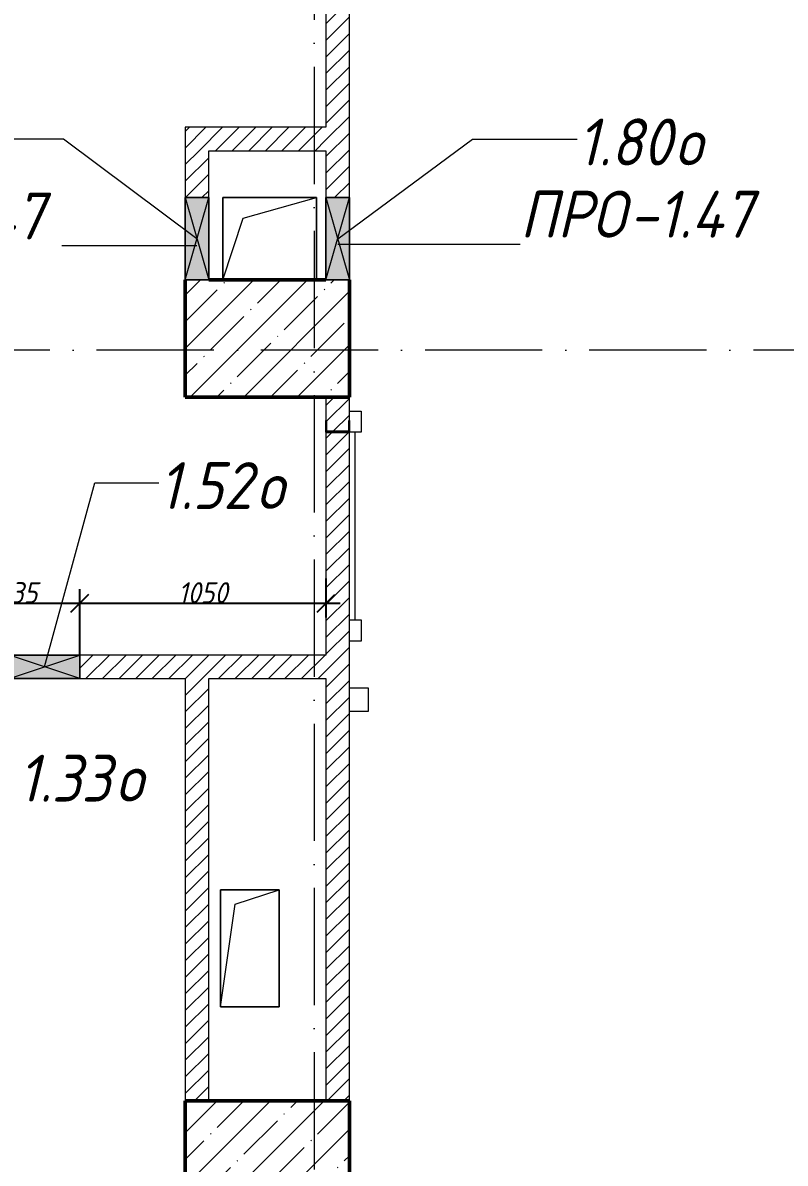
# Model space of a CAD drawing. Header units: millimetres. Extents: x -12989 to 629078, y -109036 to 555275.
# Drawn here: x 600871 to 604122, y 325507 to 330368 of the extents above; entities that cross this region are included whole.
import ezdxf

# ---------------------------------------------------------------- set-up
doc = ezdxf.new("R2010")
doc.units = ezdxf.units.MM
doc.linetypes.add('50_200_ШТРИХ_1Т_ш5_п1_п1_', pattern=[700, 500, -100, 0, -100])
for name, color, linetype, lineweight in [('A-____-____-DIMS', 7, 'Continuous', 9), ('A-DETL-GENF-OTLN', 7, 'Continuous', 9), ('A-DOOR-____-MCUT', 7, 'Continuous', 13), ('A-DOOR-____-OTLN', 7, 'Continuous', 9), ('A-FLOR-____-OTLN', 7, 'Continuous', 9), ('A-GENM-____-IDEN', 7, 'Continuous', 9), ('A-GENM-____-MCUT', 7, 'Continuous', 25), ('A-GENM-____-OTLN', 7, 'Continuous', 9), ('A-GENM-____-OTLN-1', 7, 'Continuous', 25), ('A-GLAZ-____-IDEN', 7, 'Continuous', 9), ('A-GLAZ-____-OTLN', 7, 'Continuous', 9), ('A-WALL-____-PATT-1', 7, 'Continuous', 9), ('A-WALL-FNSH-MCUT-1', 7, 'Continuous', 9), ('E-ELEC-EQPM-OTLN', 7, 'Continuous', 9), ('S-COLS-____-MCUT', 7, 'Continuous', 50), ('S-COLS-____-OTLN', 7, 'Continuous', 9), ('S-GRID-____-OTLN-1', 7, '50_200_ШТРИХ_1Т_ш5_п1_п1_', 9)]:
    doc.layers.add(name, color=color, linetype=linetype, lineweight=lineweight)
doc.styles.add('ISOCPEUR_I_11', font='isocpeui.ttf', dxfattribs={"width": 0.9, "height": 200})
doc.styles.add('ISOCPEUR_I_7', font='isocpeui.ttf', dxfattribs={"width": 0.9, "height": 90})
doc.dimstyles.new('ISO-1_8_0_9К_СРЕДНИЙ_Кладочные_2', dxfattribs={"dimscale": 304.8, "dimtxt": 89.638306, "dimasz": 0.246063, "dimexe": 0.19685, "dimexo": 0, "dimgap": 0, "dimtad": 1, "dimdec": 3, "dimrnd": 0.001, "dimdsep": 46, "dimtxsty": 'ISOCPEUR_I_7', "dimblk1": 'OBLIQUE', "dimblk2": 'OBLIQUE', "dimsah": 1, "dimcen": 0.09, "dimdle": 0.19685, "dimazin": 0, "dimtfac": 1, "dimtdec": 4, "dimtix": 1, "dimtmove": 1, "dimatfit": 3, "dimfxl": 1, "dimtvp": 1, "dimtolj": 1, "dimtzin": 0, "dimarcsym": 2})
pattern_1 = [(45, (513013.31, 265891.49), (-35.35534, 35.35534), [])]

# ---------------------------------------------------------------- blocks, each defined once
blk = doc.blocks.new('BSC_Колонна _Прямоугольная - 500х700-V147-АР1_План отверстий 1 этажа в осях 1-64_Ю-ЯЯ')
at = {"layer": 'S-COLS-____-OTLN'}
h = blk.add_hatch(dxfattribs=at)
h.set_pattern_fill('FP_159', color=256, style=0, pattern_type=2)
h.set_pattern_definition([(315, (-63131.04, 88900), (114.04925, 114.04925), []), (315, (-63131.04, 88785.95), (114.04925, 114.04925), [201.613, -40.323, 3.353, -36.97])])
h.paths.add_polyline_path([(-250, 250), (-250, -350), (250, -350), (250, 350), (-250, 350)], flags=0)
at = {"layer": 'S-COLS-____-MCUT'}
for p, q in [((250, 350), (-250, 350)), ((-250, 350), (-250, -350)), ((250, -250), (250, 250)), ((-250, -350), (250, -350))]:
    blk.add_line(p, q, dxfattribs=at)
blk = doc.blocks.new('BSC_Колонна _Прямоугольная - 500х700-V150-АР1_План отверстий 1 этажа в осях 1-64_Ю-ЯЯ')
at = {"layer": 'S-COLS-____-OTLN'}
h = blk.add_hatch(dxfattribs=at)
h.set_pattern_fill('FP_162', color=256, style=0, pattern_type=2)
h.set_pattern_definition([(315, (-59631.04, 88900), (114.04925, 114.04925), []), (315, (-59631.04, 88785.95), (114.04925, 114.04925), [201.613, -40.323, 3.353, -36.97])])
h.paths.add_polyline_path([(-250, 350), (-250, -350), (250, -350), (250, 350)], flags=0)
at = {"layer": 'S-COLS-____-MCUT'}
for p, q in [((250, 350), (-250, 350)), ((-250, 350), (-250, -350)), ((250, -350), (250, 350)), ((-250, -350), (250, -350))]:
    blk.add_line(p, q, dxfattribs=at)
blk = doc.blocks.new('DM_Штора_Противопожарная_Doormaster_EI-60 - ш_800 х в_800-30774236-АР1_План отверстий 1 этажа в осях 1-64_Ю-ЯЯ')
at = {"layer": 'A-DOOR-____-MCUT'}
for p, q in [((-365, -50), (-275, -50)), ((-365, -100), (-365, -50)), ((-275, -50), (-275, -100)), ((-275, -75), (525, -75)), ((525, -100), (525, -50)), ((575, -50), (615, -50)), ((615, -50), (615, -100)), ((-275, -100), (-365, -100)), ((615, -100), (525, -100))]:
    blk.add_line(p, q, dxfattribs=at)
at = {"layer": 'E-ELEC-EQPM-OTLN'}
for p, q in [((-665, -130), (-665, -50)), ((-665, -50), (-565, -50)), ((-565, -50), (-565, -130)), ((-565, -130), (-665, -130))]:
    blk.add_line(p, q, dxfattribs=at)
blk = doc.blocks.new('154_Фахверк_СКБ_Швеллер - Тип_100_4010_1-28088705-АР1_План отверстий 1 этажа в осях 1-64_Ю-ЯЯ')
at = {"layer": 'A-GENM-____-MCUT'}
for p, q in [((175, 50), (125, 50)), ((125, 50), (125, -50)), ((175, 47), (175, 50)), ((128, 47), (175, 47)), ((128, -47), (128, 47)), ((175, -47), (128, -47)), ((175, -50), (175, -47)), ((125, -50), (175, -50))]:
    blk.add_line(p, q, dxfattribs=at)
blk = doc.blocks.new('AR_Отверстие прямоугольное _в плите_ - AR_Отверстие прямоугольное _в плите_-V185-АР1_План отверстий 1 этажа в осях 1-64_Ю-ЯЯ')
at = {"layer": 'A-GENM-____-OTLN'}
for p, q in [((125, 250), (-125, 250)), ((-125, 250), (-125, -250)), ((-62.5, 187.5), (125, 250)), ((125, -250), (125, 250)), ((-125, -250), (-62.5, 187.5)), ((-125, -250), (125, -250))]:
    blk.add_line(p, q, dxfattribs=at)
blk = doc.blocks.new('AR_Отверстие прямоугольное _в плите_ - AR_Отверстие прямоугольное _в плите_-30552695-АР1_План отверстий 1 этажа в осях 1-64_Ю-ЯЯ')
at = {"layer": 'A-GENM-____-OTLN'}
for p, q in [((200, 175), (-200, 175)), ((-200, 175), (-200, -175)), ((-112.5, 87.5), (200, 175)), ((200, -175), (200, 175)), ((-200, -175), (-112.5, 87.5))]:
    blk.add_line(p, q, dxfattribs=at)
blk = doc.blocks.new('AR_Отверстие прямоугольное _в стене_ - AR_Отверстие прямоугольное _в стене__ОВ-36737073-АР1_План отверстий 1 этажа в осях 1-64_Ю-ЯЯ')
at = {"layer": 'A-GLAZ-____-OTLN'}
blk.add_hatch(color=256, dxfattribs=at).paths.add_polyline_path([(-175, -50), (175, -50), (175, 50), (-175, 50)], flags=0)
at = {"layer": 'A-DETL-GENF-OTLN'}
for p, q in [((-175, -50), (-175, 50)), ((-175, 50), (175, 50)), ((175, 50), (-175, -50)), ((-175, 50), (175, -50)), ((175, 50), (-175, 50)), ((-175, 50), (-175, -50)), ((175, 50), (175, -50)), ((175, -50), (175, 50)), ((175, -50), (-175, -50)), ((-175, -50), (175, -50))]:
    blk.add_line(p, q, dxfattribs=at)
blk = doc.blocks.new('AR_Отверстие прямоугольное _в стене__БезПР - AR_Отверстие прямоугольное _в стене__БезПР-36429167-АР1_План отверстий 1 этажа в осях 1-64_Ю-ЯЯ')
at = {"layer": 'A-GLAZ-____-OTLN'}
blk.add_hatch(color=256, dxfattribs=at).paths.add_polyline_path([(150, 50), (-150, 50), (-150, -50), (150, -50)], flags=0)
at = {"layer": 'A-DETL-GENF-OTLN'}
for p, q in [((-150, -50), (-150, 50)), ((-150, 50), (150, 50)), ((150, 50), (-150, -50)), ((-150, 50), (150, -50)), ((150, 50), (-150, 50)), ((-150, 50), (-150, -50)), ((150, 50), (150, -50)), ((150, -50), (150, 50)), ((150, -50), (-150, -50)), ((-150, -50), (150, -50))]:
    blk.add_line(p, q, dxfattribs=at)
blk = doc.blocks.new('_Oblique')
at = {"color": 0, "linetype": 'ByBlock', "lineweight": -2}
blk.add_line((-0.5, -0.5), (0.5, 0.5), dxfattribs=at)
blk = doc.blocks.new('*D5709')
at = {"layer": 'A-____-____-DIMS', "color": 0, "lineweight": -2, "transparency": 16777216}
for p, q in [((600578.3, 327672.5), (600578.3, 327953.3)), ((601113.3, 327672.5), (601113.3, 327953.3)), ((600518.3, 327893.3), (601173.3, 327893.3))]:
    blk.add_line(p, q, dxfattribs=at)
at = {"layer": 'Defpoints', "color": 0, "transparency": 16777216}
for p in [(601113.3, 327893.3), (600578.3, 327672.5), (601113.3, 327672.5)]:
    blk.add_point(p, dxfattribs=at)
at = {"layer": 'A-____-____-DIMS', "color": 0, "lineweight": -2, "transparency": 16777216, "xscale": 75, "yscale": 75, "zscale": 75, "rotation": 180}
blk.add_blockref('_Oblique', (600578.3, 327893.3), dxfattribs=at)
at = {"layer": 'A-____-____-DIMS', "color": 0, "lineweight": -2, "transparency": 16777216, "xscale": 75, "yscale": 75, "zscale": 75}
blk.add_blockref('_Oblique', (601113.3, 327893.3), dxfattribs=at)
at = {"layer": 'A-____-____-DIMS', "color": 0, "transparency": 16777216, "insert": (600845.8, 327938.3), "char_height": 90, "width": 409.578, "attachment_point": 5, "style": 'ISOCPEUR_I_7'}
blk.add_mtext('\\A1;535', dxfattribs=at)
blk = doc.blocks.new('*D5710')
at = {"layer": 'A-____-____-DIMS', "color": 0, "lineweight": -2, "transparency": 16777216}
for p, q in [((602163.3, 327999.4), (602163.3, 327833.3)), ((601113.3, 327672.5), (601113.3, 327953.3)), ((601053.3, 327893.3), (602223.3, 327893.3))]:
    blk.add_line(p, q, dxfattribs=at)
at = {"layer": 'Defpoints', "color": 0, "transparency": 16777216}
for p in [(602163.3, 327999.4), (602163.3, 327893.3), (601113.3, 327672.5)]:
    blk.add_point(p, dxfattribs=at)
at = {"layer": 'A-____-____-DIMS', "color": 0, "lineweight": -2, "transparency": 16777216, "xscale": 75, "yscale": 75, "zscale": 75, "rotation": 180}
blk.add_blockref('_Oblique', (601113.3, 327893.3), dxfattribs=at)
at = {"layer": 'A-____-____-DIMS', "color": 0, "lineweight": -2, "transparency": 16777216, "xscale": 75, "yscale": 75, "zscale": 75}
blk.add_blockref('_Oblique', (602163.3, 327893.3), dxfattribs=at)
at = {"layer": 'A-____-____-DIMS', "color": 0, "transparency": 16777216, "insert": (601638.3, 327938.3), "char_height": 90, "width": 504.733, "attachment_point": 5, "style": 'ISOCPEUR_I_7'}
blk.add_mtext('\\A1;1050', dxfattribs=at)

msp = doc.modelspace()

# ---------------------------------------------------------------- hatches: boundary and pattern name
at = {"layer": 'A-WALL-____-PATT-1'}
h = msp.add_hatch(dxfattribs=at)
h.set_pattern_fill('FP_5', color=256, style=0, pattern_type=2)
h.set_pattern_definition(pattern_1)
h.paths.add_polyline_path([(602163.3109, 329622.5335), (602263.3109, 329622.5335), (602263.3109, 332472.5335), (602163.3109, 332472.5335), (602163.3109, 329822.5335)], flags=0)
h = msp.add_hatch(dxfattribs=at)
h.set_pattern_fill('FP_5', color=256, style=0, pattern_type=2)
h.set_pattern_definition(pattern_1)
h.paths.add_polyline_path([(602163.3109, 329822.5335), (602163.3109, 329922.5335), (601563.3109, 329922.5335), (601563.3109, 329822.5335), (601663.3109, 329822.5335)], flags=0)
h = msp.add_hatch(dxfattribs=at)
h.set_pattern_fill('FP_5', color=256, style=0, pattern_type=2)
h.set_pattern_definition(pattern_1)
h.paths.add_polyline_path([(601563.3109, 329622.5335), (601663.3109, 329622.5335), (601663.3109, 329822.5335), (601563.3109, 329822.5335)], flags=0)
h = msp.add_hatch(dxfattribs=at)
h.set_pattern_fill('FP_5', color=256, style=0, pattern_type=2)
h.set_pattern_definition(pattern_1)
h.paths.add_polyline_path([(602163.3109, 325772.5335), (602263.3109, 325772.5335), (602263.3109, 328622.5335), (602163.3109, 328622.5335), (602163.3109, 326344.3197)], flags=0)
h.paths.add_polyline_path([(602249.9473, 328625.5335), (602260.3109, 328625.5335), (602260.3109, 328672.5335), (602263.3109, 328672.5335), (602263.3109, 328772.5335), (602163.3109, 328772.5335), (602163.3109, 328672.5335), (602166.3109, 328672.5335), (602166.3109, 328625.5335)], flags=0)
h = msp.add_hatch(dxfattribs=at)
h.set_pattern_fill('FP_5', color=256, style=0, pattern_type=2)
h.set_pattern_definition(pattern_1)
h.paths.add_polyline_path([(602163.3109, 327572.5335), (602163.3109, 327672.5335), (601113.3109, 327672.5335), (601113.3109, 327572.5335), (601663.3109, 327572.5335)], flags=0)
h.paths.add_polyline_path([(600278.3109, 327572.5335), (600328.3109, 327572.5335), (600328.3109, 327672.5335), (600278.3109, 327672.5335)], flags=0)
h.paths.add_polyline_path([(600578.3109, 327572.5335), (600813.3109, 327572.5335), (600813.3109, 327672.5335), (600578.3109, 327672.5335), (600578.3109, 327649.1872)], flags=0)
h = msp.add_hatch(dxfattribs=at)
h.set_pattern_fill('FP_5', color=256, style=0, pattern_type=2)
h.set_pattern_definition(pattern_1)
h.paths.add_polyline_path([(601663.3109, 325772.5335), (601663.3109, 327572.5335), (601563.3109, 327572.5335), (601563.3109, 325772.5335)], flags=0)

# ---------------------------------------------------------------- linework, layer by layer
at = {"layer": 'A-FLOR-____-OTLN'}
for p, q in [((601723.3109, 329622.5335), (602123.3109, 329622.5335)), ((601723.3109, 329272.5335), (601723.3109, 329622.5335)), ((602123.3109, 329622.5335), (602123.3109, 329272.5335)), ((601713.3109, 326672.5335), (601963.3109, 326672.5335)), ((601713.3109, 326172.5335), (601713.3109, 326672.5335)), ((601963.3109, 326672.5335), (601963.3109, 326172.5335)), ((601963.3109, 326172.5335), (601713.3109, 326172.5335))]:
    msp.add_line(p, q, dxfattribs=at)
at = {"layer": 'A-GENM-____-IDEN'}
for p, q in [((601613.3109, 329417.4166), (601036.5572, 329417.4166)), ((602213.3109, 329424.8002), (602990.7911, 329424.8002))]:
    msp.add_line(p, q, dxfattribs=at)
at = {"layer": 'A-GLAZ-____-IDEN'}
for p, q in [((601043.7983, 329872.2218), (600774.3337, 329872.2218)), ((601613.3109, 329447.5335), (601043.7983, 329872.2218)), ((602213.3109, 329447.5335), (602788.107, 329872.2218)), ((602788.107, 329872.2218), (603235.1377, 329872.2218)), ((600963.3109, 327622.5335), (601178.1228, 328407.4964)), ((601178.1228, 328407.4964), (601450.9602, 328407.4964))]:
    msp.add_line(p, q, dxfattribs=at)
at = {"layer": 'A-WALL-FNSH-MCUT-1'}
for p, q in [((602163.3109, 332472.5335), (602163.3109, 329922.5335)), ((602263.3109, 329622.5335), (602263.3109, 331672.5335)), ((602163.3109, 329922.5335), (601563.3109, 329922.5335)), ((601563.3109, 329922.5335), (601563.3109, 329622.5335)), ((601663.3109, 329822.5335), (602163.3109, 329822.5335)), ((601663.3109, 329622.5335), (601663.3109, 329822.5335)), ((602163.3109, 329822.5335), (602163.3109, 329622.5335)), ((602163.3109, 328772.5335), (602163.3109, 328672.5335)), ((602263.3109, 328712.5335), (602263.3109, 328772.5335)), ((602163.3109, 328622.5335), (602163.3109, 327672.5335)), ((602263.3109, 327822.5335), (602263.3109, 328622.5335)), ((602263.3109, 327532.5335), (602263.3109, 327732.5335)), ((602163.3109, 327672.5335), (601113.3109, 327672.5335)), ((601113.3109, 327572.5335), (601563.3109, 327572.5335)), ((601563.3109, 327572.5335), (601563.3109, 325772.5335)), ((601663.3109, 327572.5335), (602163.3109, 327572.5335)), ((601663.3109, 325772.5335), (601663.3109, 327572.5335)), ((602163.3109, 327572.5335), (602163.3109, 325772.5335)), ((602263.3109, 325772.5335), (602263.3109, 327432.5335))]:
    msp.add_line(p, q, dxfattribs=at)
at = {"layer": 'S-GRID-____-OTLN-1'}
for p, q in [((602113.3109, 356784.3429), (602113.3109, 305473.1205)), ((617087.7175, 328972.5335), (508344.5407, 328972.5335))]:
    msp.add_line(p, q, dxfattribs=at)

# ---------------------------------------------------------------- block references
at = {"layer": 'A-DOOR-____-OTLN', "rotation": 89.99999999999993}
msp.add_blockref('DM_Штора_Противопожарная_Doormaster_EI-60 - ш_800 х в_800-30774236-АР1_План отверстий 1 этажа в осях 1-64_Ю-ЯЯ', (602213.3109, 328097.5335), dxfattribs=at)
at = {"layer": 'A-GENM-____-OTLN'}
for name, p in [('AR_Отверстие прямоугольное _в плите_ - AR_Отверстие прямоугольное _в плите_-30552695-АР1_План отверстий 1 этажа в осях 1-64_Ю-ЯЯ', (601923.3109, 329447.5335)), ('AR_Отверстие прямоугольное _в плите_ - AR_Отверстие прямоугольное _в плите_-V185-АР1_План отверстий 1 этажа в осях 1-64_Ю-ЯЯ', (601838.3109, 326422.5335))]:
    msp.add_blockref(name, p, dxfattribs=at)
at = {"layer": 'A-GENM-____-OTLN-1', "rotation": 89.99999999999993}
msp.add_blockref('154_Фахверк_СКБ_Швеллер - Тип_100_4010_1-28088705-АР1_План отверстий 1 этажа в осях 1-64_Ю-ЯЯ', (602213.3109, 328497.5335), dxfattribs=at)
at = {"layer": 'A-GLAZ-____-OTLN'}
for name, p, rotation in [('AR_Отверстие прямоугольное _в стене_ - AR_Отверстие прямоугольное _в стене__ОВ-36737073-АР1_План отверстий 1 этажа в осях 1-64_Ю-ЯЯ', (601613.3109, 329447.5335), 90), ('AR_Отверстие прямоугольное _в стене_ - AR_Отверстие прямоугольное _в стене__ОВ-36737073-АР1_План отверстий 1 этажа в осях 1-64_Ю-ЯЯ', (602213.3109, 329447.5335), 90), ('AR_Отверстие прямоугольное _в стене__БезПР - AR_Отверстие прямоугольное _в стене__БезПР-36429167-АР1_План отверстий 1 этажа в осях 1-64_Ю-ЯЯ', (600963.3109, 327622.5335), 180)]:
    msp.add_blockref(name, p, dxfattribs=dict(at, rotation=rotation))
at = {"layer": 'S-COLS-____-OTLN', "rotation": 89.9999999999999}
for name, p in [('BSC_Колонна _Прямоугольная - 500х700-V147-АР1_План отверстий 1 этажа в осях 1-64_Ю-ЯЯ', (601913.3109, 329022.5335)), ('BSC_Колонна _Прямоугольная - 500х700-V150-АР1_План отверстий 1 этажа в осях 1-64_Ю-ЯЯ', (601913.3109, 325522.5335))]:
    msp.add_blockref(name, p, dxfattribs=at)

# ---------------------------------------------------------------- texts
at = {"layer": 'A-GENM-____-IDEN', "char_height": 200, "attachment_point": 1, "style": 'ISOCPEUR_I_11'}
for s, insert, width in [('ПРО', (602990.7911, 329651.9163), 562.784625), ('-1.47', (603455.1349, 329651.9163), 692.658), ('-1.47', (600434.8792, 329644.5327), 692.658)]:
    msp.add_mtext(s, dxfattribs=dict(at, insert=insert, width=width))
at = {"layer": 'A-GLAZ-____-IDEN', "char_height": 200, "attachment_point": 1, "style": 'ISOCPEUR_I_11'}
for s, insert, width in [('1.80', (603235.1377, 329959.8364), 505.063125), ('\\fISOCPEUR|b0|i1|c204|p34|;\\W.9;о', (603651.8564, 329959.8364), 158.734125), ('1.52', (601450.9602, 328495.111), 505.063125), ('\\fISOCPEUR|b0|i1|c204|p34|;\\W.9;о', (601867.679, 328495.111), 158.734125), ('1.33', (600850.4203, 327247.6937), 505.063125), ('\\fISOCPEUR|b0|i1|c204|p34|;\\W.9;о', (601267.1391, 327247.6937), 158.734125)]:
    msp.add_mtext(s, dxfattribs=dict(at, insert=insert, width=width))

# ---------------------------------------------------------------- dimensions: what is measured, and where the dimension line sits
at = {"layer": 'A-____-____-DIMS'}
for base, p1, p2, override, picture, middle in [((602163.3109, 327893.299), (601113.3109, 327672.5335), (602163.3109, 327999.3651), {"dimpost": '<>', "dimfxl": 1099.690341}, '*D5710', (601638.3109, 327938.299)), ((601113.3109, 327893.299), (600578.3109, 327672.5335), (601113.3109, 327672.5335), {"dimpost": '<>', "dimfxl": 535}, '*D5709', (600845.8109, 327938.299))]:
    dim = msp.add_linear_dim(base=base, p1=p1, p2=p2, dimstyle='ISO-1_8_0_9К_СРЕДНИЙ_Кладочные_2', override=override, dxfattribs=at)
    dim.commit()
    dim.dimension.update_dxf_attribs({"geometry": picture, "text_midpoint": middle})

doc.saveas('drawing.dxf')
